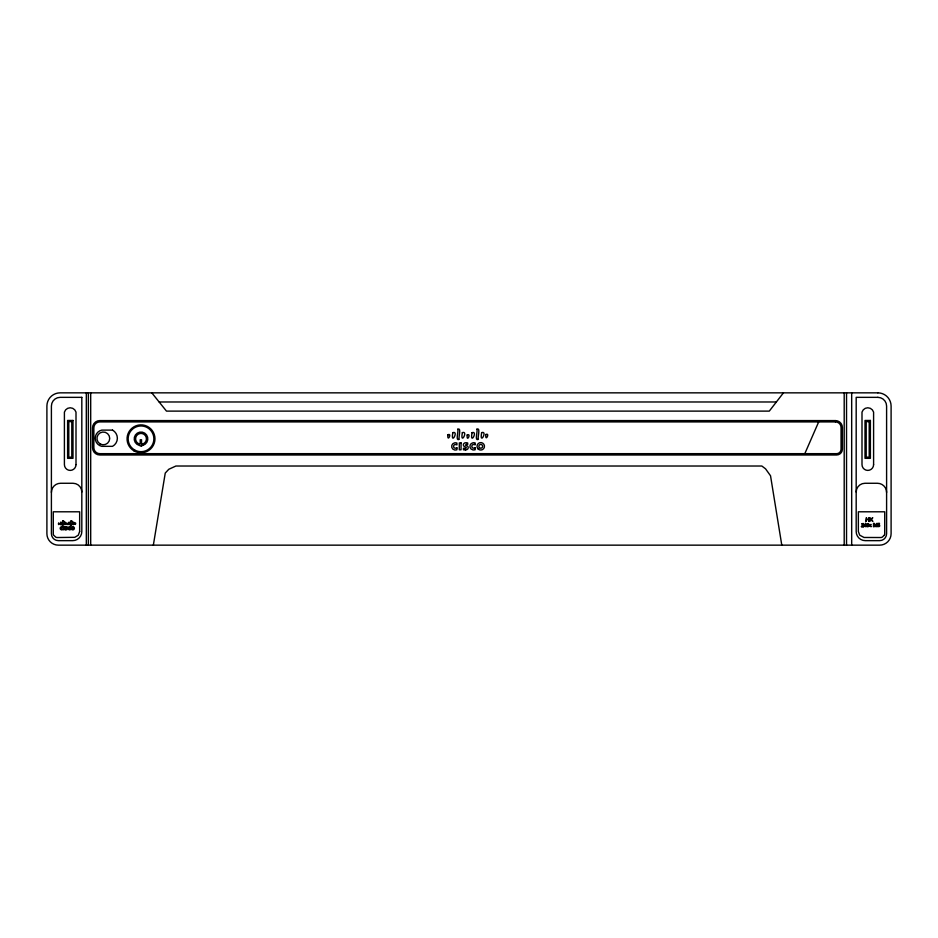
<?xml version="1.0" encoding="UTF-8"?>
<svg xmlns="http://www.w3.org/2000/svg" width="938" height="938" viewBox="0 0 938 938"><rect width="100%" height="100%" fill="white"/><g stroke="black" fill="none" stroke-linecap="round" stroke-linejoin="round"><path stroke-width="1.41" d="M153.351 545.154L165.252 473.069L168.793 469.27L175.91 466.022L761.844 466.022L765.56 468.836L770.532 475.777L781.788 545.154M804.816 453.664L818.675 421.912M783.441 392.846L769.289 411.114L166.472 411.114L151.804 392.846M65.848 526.793L65.766 526.839A1.384 1.384 0 0 0 65.402 527.133L66.375 528.645M66 526.746L66.023 526.734A2.193 2.193 0 0 1 67.114 526.816L67.114 527.437A4.831 4.831 0 0 0 66.457 527.344L66.188 527.813A3.353 3.353 0 0 0 66.704 527.988L67.067 529.501A1.677 1.677 0 0 1 66.258 529.818A5.218 5.218 0 0 1 65.836 529.806M159.143 401.98L776.371 401.98M65.566 529.794L65.801 529.173A1.677 1.677 0 0 0 66.352 529.126M851.681 392.846L851.681 545.154M846.533 392.846L846.533 545.154M844.2 392.846L844.2 545.154M90.693 392.846L90.693 545.154M88.36 392.846L88.36 545.154M86.319 392.846L86.319 545.154M51.402 492.403A9.134 9.134 0 0 1 60.536 483.269L73.035 483.269A8.782 8.782 0 0 1 81.817 492.051M465.729 449.923A3.881 3.881 0 0 0 467.593 449.185A2.275 2.275 0 0 0 468.179 447.344A1.97 1.97 0 0 0 466.749 445.702A7.739 7.739 0 0 1 465.565 445.269L466.186 444.202A11.162 11.162 0 0 1 467.71 444.413L467.71 442.994A5.077 5.077 0 0 0 465.201 442.806A1.301 1.301 0 0 0 464.791 442.935L464.591 443.029A3.201 3.201 0 0 0 463.759 443.709A1.688 1.688 0 0 0 463.431 445.198A2.204 2.204 0 0 0 464.744 446.711L466.256 447.391L465.987 448.317A3.858 3.858 0 0 1 464.685 448.423L463.454 448.223L463.454 449.783L464.146 449.853A15.407 15.407 0 0 0 464.72 449.9L464.756 449.9A15.606 15.606 0 0 0 465.494 449.935M886.598 492.403A9.134 9.134 0 0 0 877.464 483.269L864.965 483.269A8.782 8.782 0 0 0 856.183 492.051M868.682 525.116C867.251 529.712 867.216 520.496 868.682 525.116M869.995 525.339C870.91 526.91 872.481 526.98 869.632 526.148C869.913 523.416 872.903 524.553 869.995 525.339M866.888 524.565C867.92 531.436 870.487 520.156 866.888 524.565M861.412 526.687L863.699 526.839L861.999 526.429L863.605 524.717L863.241 523.498L861.588 523.92L863.253 524.295L861.412 526.687M79.648 531.529L78.288 535.176L74.794 537.322L57.464 537.521A4.526 4.526 0 0 1 55.87 537.228L53.595 535.152A3.553 3.553 0 0 1 53.278 533.687L53.278 511.796L79.648 511.796L79.648 531.529M879.234 525.69C878.027 526.781 876.526 526.617 879.41 526.476A1.231 1.231 0 0 0 879.668 525.89C880.184 524.025 877.182 525.139 878.132 523.814L879.527 523.404L877.792 523.404C876.115 526.605 878.953 523.838 879.234 525.69M71.968 528.094C73.117 531.143 74.266 525.772 71.968 528.094M61.017 528.071L62.447 529.747A2.322 2.322 0 0 1 61.404 529.829A1.559 1.559 0 0 1 61.486 526.757A2.005 2.005 0 0 1 62.447 526.851L62.447 527.648L61.017 528.071M68.931 528.047L70.362 529.724A2.322 2.322 0 0 1 69.318 529.806A1.559 1.559 0 0 1 69.4 526.734A2.005 2.005 0 0 1 70.362 526.828L70.362 527.625L68.931 528.047M58.531 523.252C58.074 526.617 60.442 522.572 58.531 523.252M60.677 522.349C59.504 528.117 63.467 521.587 60.677 522.349M62.764 520.883C60.536 532.643 66.539 519.804 62.764 520.883M64.804 522.325C63.561 528.012 67.7 521.704 64.804 522.325M66.879 523.357C66.446 526.734 68.755 522.63 66.879 523.357M68.99 522.349C67.7 527.813 71.898 522.114 69.037 522.278M71.054 520.871C68.826 532.55 74.841 519.887 71.054 520.871M73.152 522.325C71.921 528 76.06 521.704 73.152 522.325M74.97 523.146C74.618 526.593 76.822 522.231 74.97 523.146M447.883 434.763C447.074 443.099 452.491 432.535 447.883 434.763M452.831 432.664C450.416 446.042 459.21 430.495 452.831 432.664M457.662 429.287C459.01 430.249 454.977 441.775 459.257 439.359C457.99 438.421 461.895 426.767 457.662 429.287M462.364 432.629C459.948 446.007 468.742 430.46 462.364 432.629M467.183 434.986C466.374 443.311 471.791 432.746 467.183 434.986M472.049 432.676C469.621 446.054 478.427 430.519 472.049 432.676M476.809 429.252C478.157 430.214 474.124 441.739 478.403 439.324C477.137 438.386 481.042 426.743 476.809 429.252M481.663 432.617C479.236 445.996 488.041 430.448 481.663 432.617M485.837 434.517C485.04 442.842 490.457 432.277 485.837 434.517M875.365 525.772L875.177 526.335L874.193 523.357L873.501 523.357L873.501 526.839L873.935 523.873L874.943 526.839L876.373 523.92L876.819 526.839L876.819 523.357L875.365 525.772M884.405 535.152L882.13 537.228A4.526 4.526 0 0 1 880.536 537.521L864.039 537.474L859.712 535.176L858.352 531.529L858.352 511.796L884.722 511.796L884.722 533.687A3.553 3.553 0 0 1 884.393 535.152M871.121 519.863L869.385 521.469L870.851 519.5L869.561 517.682L871.144 519.113L872.762 517.682L871.425 519.464L872.868 521.469L871.121 519.863M865.528 524.049L864.437 525.608L865.528 525.608L865.528 524.049M865.598 523.357L864.015 526.007L865.528 526.007L865.95 526.839L866.419 525.608L865.598 523.357M456.935 447.872L455.422 448.235A1.864 1.864 0 0 1 453.57 446.136A1.864 1.864 0 0 1 455.903 444.577L456.935 444.905L456.935 443.053A4.631 4.631 0 0 0 454.696 442.842A3.611 3.611 0 0 0 454.531 449.947A5.358 5.358 0 0 0 456.935 449.759L456.935 447.872M475.214 447.813L473.702 448.188A1.864 1.864 0 0 1 471.849 446.078A1.864 1.864 0 0 1 474.182 444.518L475.214 444.846L475.214 443.006A4.631 4.631 0 0 0 472.987 442.783A3.611 3.611 0 0 0 472.811 449.9A5.358 5.358 0 0 0 475.214 449.701L475.214 447.813M142.412 444.073L141.544 444.19L141.544 439.758L140.208 439.758L140.208 444.155L139.61 444.073A5.429 5.429 0 0 1 136.561 435.713A5.429 5.429 0 0 1 145.46 435.713A5.429 5.429 0 0 1 142.412 444.073M142.775 445.398L141.544 445.562L141.544 446.336L139.246 445.398A6.801 6.801 0 0 1 135.435 434.927A6.801 6.801 0 0 1 146.586 434.927A6.801 6.801 0 0 1 142.775 445.398M877.862 392.846L60.138 392.846A13.238 13.238 0 0 0 46.9 406.072L46.9 533.687A11.467 11.467 0 0 0 58.367 545.154L879.633 545.154A11.467 11.467 0 0 0 891.1 533.687L891.1 406.072A13.238 13.238 0 0 0 877.862 392.846M81.817 397.349L60.138 397.349A8.723 8.723 0 0 0 51.402 406.072L51.402 533.687A6.965 6.965 0 0 0 58.367 540.651L72.683 540.651A9.122 9.122 0 0 0 81.817 531.529L81.817 397.349M877.862 397.349L856.183 397.349L856.183 531.529A9.122 9.122 0 0 0 865.317 540.651L879.633 540.651A6.965 6.965 0 0 0 886.598 533.687L886.598 406.072A8.723 8.723 0 0 0 877.862 397.349M72.988 420.459L67.606 420.459L67.606 458.319L72.988 458.319L72.988 420.459M835.453 420.587L99.78 420.587A7.258 7.258 0 0 0 92.534 427.845L92.534 447.696A7.293 7.293 0 0 0 99.815 454.989L836.59 454.989A5.78 5.78 0 0 0 842.383 449.208L842.383 427.517A6.929 6.929 0 0 0 835.453 420.587M870.394 420.459L865.012 420.459L865.012 458.319L870.394 458.319L870.394 420.459M71.804 421.631L68.791 421.631L68.791 457.146L71.804 457.146L71.804 421.631M869.209 421.631L866.196 421.631L866.196 457.146L869.209 457.146L869.209 421.631M835.453 421.912L99.78 421.912A5.933 5.933 0 0 0 93.859 427.845L93.859 447.696A5.968 5.968 0 0 0 99.815 453.664L836.59 453.664A4.467 4.467 0 0 0 841.058 449.208L841.058 427.517A5.605 5.605 0 0 0 835.453 421.912M112.525 430.108L101.785 430.108A8.301 8.301 0 0 0 101.785 446.336L112.525 446.336A9.216 9.216 0 0 0 112.525 430.108M461.05 442.9L459.315 442.9L459.315 449.806L461.05 449.806L461.05 442.9M866.454 517.682L865.95 521.469L866.454 519.687L868.436 519.687L868.928 521.469L868.928 517.682L868.436 519.242L866.454 519.242L866.454 517.682M64.23 526.781L63.479 526.781L63.479 529.771L64.23 529.771L64.23 526.781M873.595 464.603L873.595 412.122A6.038 6.038 0 0 0 861.999 412.122L861.999 464.603A5.804 5.804 0 0 0 867.802 470.407A5.804 5.804 0 0 0 873.595 464.603M76.001 464.603L76.001 412.122A6.038 6.038 0 0 0 64.405 412.122L64.405 464.603A5.804 5.804 0 0 0 70.198 470.407A5.804 5.804 0 0 0 76.001 464.603M134.028 450.908A13.953 13.953 0 0 0 154.969 438.832A13.953 13.953 0 0 0 134.028 426.743A13.953 13.953 0 0 0 134.028 450.908M134.58 449.97A12.862 12.862 0 0 0 153.879 438.832A12.862 12.862 0 0 0 134.58 427.681A12.862 12.862 0 0 0 134.58 449.97M100.132 443.944A6.402 6.402 0 0 0 109.723 438.398A6.402 6.402 0 0 0 100.132 432.864A6.402 6.402 0 0 0 100.132 443.944M479.482 447.719A1.876 1.876 0 0 0 482.589 446.711A1.876 1.876 0 0 0 480.162 444.53A1.876 1.876 0 0 0 479.482 447.719M478.11 448.95A3.729 3.729 0 0 0 484.348 447.285A3.729 3.729 0 0 0 479.775 442.713A3.729 3.729 0 0 0 478.11 448.95M71.616 529.407A1.618 1.618 0 0 0 74.325 528.68A1.618 1.618 0 0 0 72.343 526.699A1.618 1.618 0 0 0 71.616 529.407"/></g></svg>
